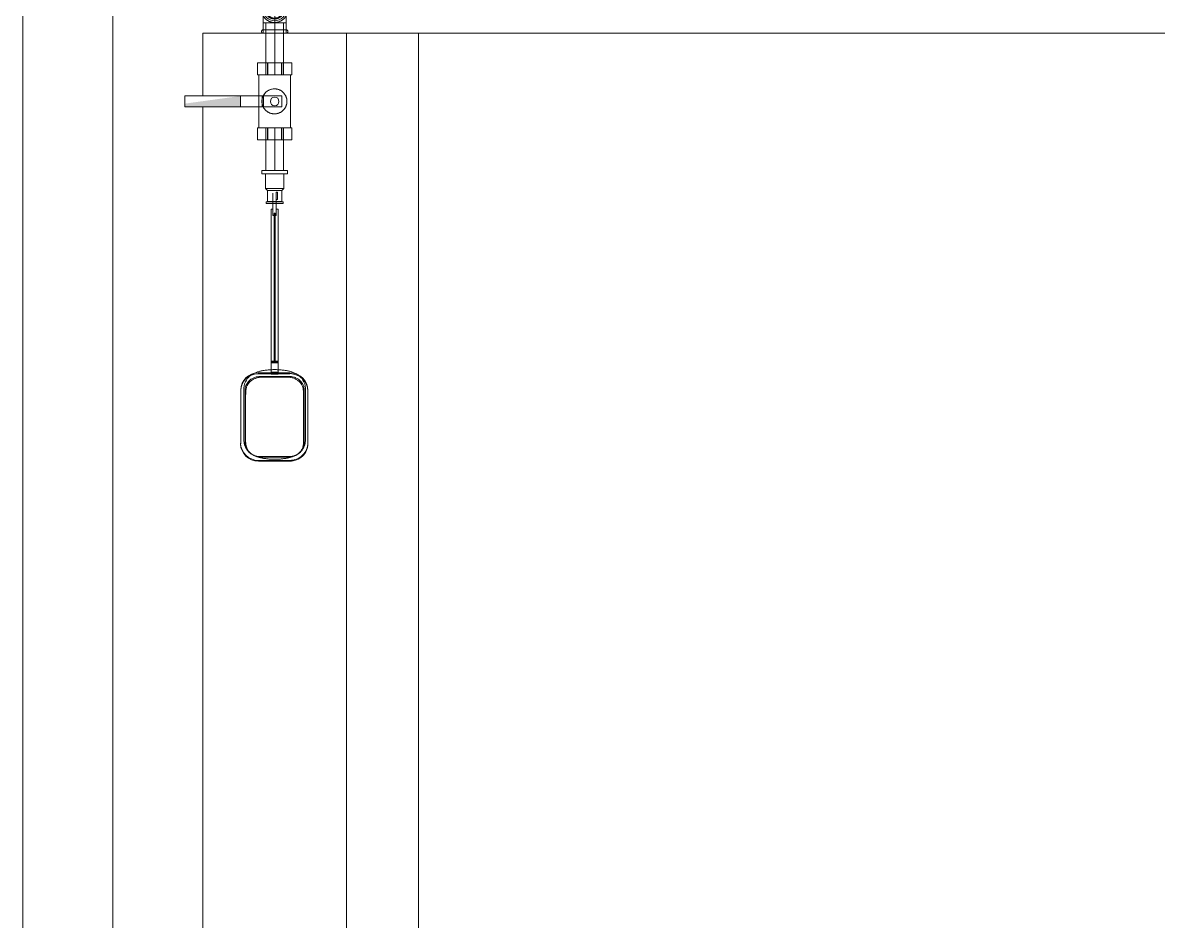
# Model space of a CAD drawing. Header units: metres. Extents: x 147 to 427, y -16 to 162.
# Drawn here: x 296.051 to 297.629, y 101.98 to 103.229 of the extents above; entities that cross this region are included whole.
import ezdxf

# ---------------------------------------------------------------- set-up
doc = ezdxf.new("R2010")
doc.units = ezdxf.units.M
doc.linetypes.add('IMPORT-Dashed _3_', pattern=[0.75, 0.5, -0.25])
doc.layers.add('1053_ARQ_BASE_MATADOURO_dwg', color=7, linetype='Continuous', lineweight=5, true_color=0x767676)
for name, color, linetype, lineweight in [('A-PROJEÇÃO', 7, 'IMPORT-Dashed _3_', 15), ('A-VISTA01', 7, 'Continuous', 20), ('A-VISTA04', 7, 'Continuous', 5), ('A-VISTA06', 7, 'Continuous', 5), ('P-PIPE', 7, 'Continuous', 5), ('P-PIPE-CNTR', 7, 'Continuous', 5), ('P-SANR-FIXT', 7, 'Continuous', 5)]:
    doc.layers.add(name, color=color, linetype=linetype, lineweight=lineweight)

# ---------------------------------------------------------------- blocks, each defined once
blk = doc.blocks.new('RES_Torneira de Boia haste ABS Fortlev - RES_Torneira de Boia haste ABS Fortlev-V182-TÉRREO 1_20 - Dependente 1')
at = {"layer": 'P-SANR-FIXT', "color": 9, "true_color": 0xc0c0c0}
for p, q in [((-0.0178, 0), (-0.0178, -0.0049)), ((0.0178, -0.0049), (0.0178, 0)), ((-0.0178, 0), (0.0178, 0)), ((-0.0178, 0), (0.0178, 0)), ((0.0178, -0.0049), (-0.0178, -0.0049)), ((0.0178, -0.0049), (-0.0178, -0.0049)), ((-0.0128, -0.0049), (-0.0128, -0.025)), ((0.0128, -0.0049), (-0.0128, -0.0049)), ((0.0128, -0.0049), (-0.0128, -0.0049)), ((0.0128, -0.025), (0.0128, -0.0049)), ((-0.0128, -0.025), (-0.01, -0.0278)), ((0.0128, -0.025), (-0.0128, -0.025)), ((0.0128, -0.025), (-0.0128, -0.025)), ((-0.01, -0.0278), (-0.01, -0.0433)), ((0.01, -0.0278), (-0.01, -0.0278)), ((0.01, -0.0278), (-0.01, -0.0278)), ((0.0022, -0.0302), (0.0022, -0.0406)), ((0.0022, -0.0302), (0.0022, -0.0308)), ((0.0022, -0.0308), (0.0022, -0.0352)), ((0.004, -0.0407), (0.004, -0.0302)), ((0.004, -0.0308), (0.004, -0.0302)), ((0.004, -0.0401), (0.004, -0.0308)), ((0.01, -0.0278), (0.0128, -0.025)), ((0.01, -0.0433), (0.01, -0.0278)), ((-0.01, -0.0433), (-0.0119, -0.0438)), ((-0.0119, -0.0438), (-0.0119, -0.0461)), ((0.0119, -0.0438), (-0.0119, -0.0438)), ((0.0119, -0.0438), (-0.0119, -0.0438)), ((0.0119, -0.0461), (-0.0119, -0.0461)), ((0.0119, -0.0461), (-0.0119, -0.0461)), ((0.01, -0.0433), (-0.01, -0.0433)), ((0.01, -0.0433), (-0.01, -0.0433)), ((-0.0025, -0.0317), (-0.0025, -0.0359)), ((-0.0025, -0.0332), (-0.0025, -0.0536)), ((-0.0025, -0.0585), (-0.0025, -0.0359)), ((0.0022, -0.0359), (0.0022, -0.0317)), ((0.0022, -0.0352), (0.0022, -0.0332)), ((0.0022, -0.0401), (0.0022, -0.0352)), ((0.0022, -0.0536), (0.0022, -0.0352)), ((0.0022, -0.0359), (0.0022, -0.0403)), ((0.0022, -0.0403), (0.0022, -0.0401)), ((0.0022, -0.0403), (0.0022, -0.0406)), ((0.0022, -0.0403), (0.0022, -0.0585)), ((0.004, -0.0407), (0.004, -0.0401)), ((0.0119, -0.0438), (0.01, -0.0433)), ((0.0119, -0.0461), (0.0119, -0.0438)), ((-0.0048, -0.0539), (-0.0048, -0.0541)), ((-0.0025, -0.0539), (-0.0048, -0.0539)), ((-0.0048, -0.2664), (-0.0048, -0.0539)), ((-0.0048, -0.0541), (-0.0025, -0.0541)), ((-0.0048, -0.2666), (-0.0048, -0.0541)), ((-0.0025, -0.0536), (-0.0025, -0.0624)), ((-0.0025, -0.0624), (-0.0025, -0.0539)), ((-0.0025, -0.0539), (-0.0025, -0.0541)), ((-0.0025, -0.0541), (-0.0025, -0.0626)), ((-0.0025, -0.0585), (-0.0025, -0.0625)), ((-0.0005, -0.0624), (-0.0025, -0.0624)), ((-0.0025, -0.0626), (-0.0005, -0.0626)), ((0.0005, -0.0597), (-0.0005, -0.0597)), ((-0.0005, -0.0597), (-0.0005, -0.0624)), ((-0.0005, -0.2653), (-0.0005, -0.0597)), ((-0.0005, -0.061), (-0.0005, -0.0626)), ((-0.0005, -0.061), (0.0005, -0.061)), ((-0.0005, -0.2677), (-0.0005, -0.061)), ((-0.0005, -0.2664), (-0.0005, -0.0624)), ((-0.0005, -0.2666), (-0.0005, -0.0626)), ((0.0005, -0.0624), (0.0005, -0.0597)), ((0.0005, -0.2653), (0.0005, -0.0597)), ((0.0005, -0.0626), (0.0005, -0.061)), ((0.0005, -0.2677), (0.0005, -0.061)), ((0.0022, -0.0624), (0.0005, -0.0624)), ((0.0005, -0.2664), (0.0005, -0.0624)), ((0.0005, -0.0626), (0.0022, -0.0626)), ((0.0005, -0.2666), (0.0005, -0.0626)), ((0.0022, -0.0541), (0.0022, -0.0539)), ((0.0048, -0.0539), (0.0022, -0.0539)), ((0.0022, -0.0626), (0.0022, -0.0541)), ((0.0022, -0.0541), (0.0048, -0.0541)), ((0.0022, -0.0625), (0.0022, -0.0585)), ((0.0048, -0.0541), (0.0048, -0.0539)), ((0.0048, -0.2666), (0.0048, -0.0541)), ((0.0048, -0.2652), (-0.0048, -0.2652)), ((-0.0048, -0.2807), (-0.0048, -0.2652)), ((-0.0005, -0.2666), (-0.0048, -0.2666)), ((-0.0048, -0.2677), (0.0048, -0.2677)), ((-0.0048, -0.2832), (-0.0048, -0.2677)), ((-0.0005, -0.2653), (0.0005, -0.2653)), ((-0.0005, -0.2677), (-0.0005, -0.2666)), ((0.0005, -0.2677), (-0.0005, -0.2677)), ((0.0048, -0.2666), (0.0005, -0.2666)), ((0.0005, -0.2666), (0.0005, -0.2677)), ((0.0048, -0.2807), (0.0048, -0.2666)), ((0.0048, -0.2677), (0.0048, -0.2832)), ((-0.0229, -0.2815), (-0.0048, -0.2815)), ((-0.0048, -0.2826), (-0.0229, -0.2826)), ((-0.0048, -0.2807), (0.0048, -0.2807)), ((-0.0048, -0.2815), (-0.0048, -0.2807)), ((-0.0048, -0.2815), (0.0048, -0.2815)), ((-0.0048, -0.2826), (-0.0048, -0.2815)), ((0.0048, -0.2826), (-0.0048, -0.2826)), ((-0.0048, -0.2832), (-0.0048, -0.2826)), ((0.0048, -0.2832), (-0.0048, -0.2832)), ((0.0048, -0.2807), (0.0048, -0.2815)), ((0.0048, -0.2815), (0.0209, -0.2815)), ((0.0048, -0.2815), (0.0048, -0.2826)), ((0.0209, -0.2826), (0.0048, -0.2826)), ((0.0048, -0.2826), (0.0048, -0.2832)), ((-0.0198, -0.2864), (0, -0.2864)), ((0, -0.2875), (-0.0169, -0.2875)), ((0, -0.2864), (0.0198, -0.2864)), ((0.0169, -0.2875), (0, -0.2875)), ((-0.0472, -0.305), (-0.0472, -0.3061)), ((-0.0472, -0.3791), (-0.0472, -0.305)), ((-0.0472, -0.3061), (-0.0472, -0.3802)), ((-0.0427, -0.3029), (-0.0427, -0.3756)), ((-0.0412, -0.3785), (-0.0412, -0.3057)), ((-0.0403, -0.3126), (-0.0403, -0.3777)), ((-0.0403, -0.3779), (-0.0403, -0.3128)), ((-0.0399, -0.3068), (-0.0399, -0.3088)), ((0.0399, -0.3795), (0.0399, -0.3068)), ((0.0412, -0.3057), (0.0412, -0.3785)), ((0.0427, -0.3756), (0.0427, -0.3029)), ((0.0461, -0.3069), (0.0461, -0.3058)), ((0.0461, -0.3058), (0.0461, -0.3788)), ((0.0461, -0.3798), (0.0461, -0.3069)), ((0.0209, -0.4031), (-0.0225, -0.4031)), ((-0.0225, -0.4041), (0.0209, -0.4041)), ((0, -0.3978), (-0.0198, -0.3978)), ((-0.0169, -0.3988), (0, -0.3988)), ((0.0198, -0.3978), (0, -0.3978)), ((0, -0.3988), (0.0169, -0.3988))]:
    blk.add_line(p, q, dxfattribs=at)
at = {"layer": 'P-SANR-FIXT', "color": 254, "true_color": 0xd3d3d3}
for p, q in [((0.0022, -0.0624), (0.0022, -0.0536)), ((0.0022, -0.0539), (0.0022, -0.0624)), ((0.0048, -0.0541), (0.0048, -0.2664)), ((-0.0048, -0.2652), (-0.0048, -0.2677)), ((-0.0048, -0.2666), (-0.0048, -0.2664)), ((-0.0048, -0.2664), (-0.0005, -0.2664)), ((-0.0005, -0.2664), (-0.0005, -0.2653)), ((0.0005, -0.2653), (0.0005, -0.2664)), ((0.0005, -0.2664), (0.0048, -0.2664))]:
    blk.add_line(p, q, dxfattribs=at)
at = {"layer": 'P-SANR-FIXT', "color": 254, "true_color": 0xe0e0e0}
for p, q in [((0.0048, -0.2677), (0.0048, -0.2652)), ((0.0048, -0.2664), (0.0048, -0.2666))]:
    blk.add_line(p, q, dxfattribs=at)
at = {"layer": 'P-SANR-FIXT', "color": 9, "true_color": 0xc0c0c0, "flags": 128}
for points in [[(0.004, -0.0302), (0.0031, -0.0302), (0.0022, -0.0302)], [(0.0022, -0.0406), (0.0031, -0.0407), (0.004, -0.0407)], [(-0.0427, -0.3029), (-0.0424, -0.2996), (-0.0417, -0.2965), (-0.0406, -0.2937), (-0.0393, -0.2914), (-0.038, -0.2894), (-0.0365, -0.2877), (-0.0352, -0.2864), (-0.0338, -0.2853), (-0.0325, -0.2843), (-0.0313, -0.2835), (-0.0301, -0.2829), (-0.029, -0.2823), (-0.0279, -0.2817), (-0.0268, -0.2813), (-0.0258, -0.2809), (-0.0247, -0.2805), (-0.0237, -0.2801), (-0.0227, -0.2798), (-0.0217, -0.2795), (-0.0207, -0.2793), (-0.0196, -0.279), (-0.0186, -0.2788), (-0.0176, -0.2786), (-0.0166, -0.2784), (-0.0155, -0.2782), (-0.0145, -0.278), (-0.0134, -0.2779), (-0.0124, -0.2778), (-0.0113, -0.2776), (-0.0102, -0.2775), (-0.0091, -0.2774), (-0.008, -0.2773), (-0.0069, -0.2772), (-0.0058, -0.2772), (-0.0047, -0.2771), (-0.0036, -0.2771), (-0.0025, -0.277), (-0.0014, -0.277), (-0.0003, -0.277), (0, -0.277)], [(0.0427, -0.3029), (0.0424, -0.2996), (0.0417, -0.2965), (0.0406, -0.2937), (0.0393, -0.2914), (0.038, -0.2894), (0.0365, -0.2877), (0.0352, -0.2864), (0.0338, -0.2853), (0.0325, -0.2843), (0.0313, -0.2835), (0.0301, -0.2829), (0.029, -0.2823), (0.0279, -0.2817), (0.0268, -0.2813), (0.0258, -0.2809), (0.0247, -0.2805), (0.0237, -0.2801), (0.0227, -0.2798), (0.0217, -0.2795), (0.0207, -0.2793), (0.0196, -0.279), (0.0186, -0.2788), (0.0176, -0.2786), (0.0166, -0.2784), (0.0155, -0.2782), (0.0145, -0.278), (0.0134, -0.2779), (0.0124, -0.2778), (0.0113, -0.2776), (0.0102, -0.2775), (0.0091, -0.2774), (0.008, -0.2773), (0.0069, -0.2772), (0.0058, -0.2772), (0.0047, -0.2771), (0.0036, -0.2771), (0.0025, -0.277), (0.0014, -0.277), (0.0003, -0.277), (0, -0.277)], [(-0.0427, -0.3756), (-0.0424, -0.3789), (-0.0417, -0.382), (-0.0406, -0.3848), (-0.0393, -0.3871), (-0.038, -0.3891), (-0.0365, -0.3908), (-0.0352, -0.3921), (-0.034, -0.3931)], [(0.0427, -0.3756), (0.0424, -0.3789), (0.0417, -0.382), (0.0406, -0.3848), (0.0393, -0.3871), (0.038, -0.3891), (0.0365, -0.3908), (0.0352, -0.3921), (0.034, -0.3931)], [(-0.0291, -0.3962), (-0.028, -0.3967), (-0.0269, -0.3972), (-0.0258, -0.3976), (-0.0248, -0.398), (-0.0238, -0.3983), (-0.0227, -0.3987), (-0.0217, -0.3989), (-0.0207, -0.3992), (-0.0197, -0.3995), (-0.0187, -0.3997), (-0.0176, -0.3999), (-0.0166, -0.4001), (-0.0156, -0.4003), (-0.0145, -0.4004), (-0.0135, -0.4006), (-0.0124, -0.4007), (-0.0113, -0.4009), (-0.0103, -0.401), (-0.0092, -0.4011), (-0.0081, -0.4012), (-0.007, -0.4013), (-0.0059, -0.4013), (-0.0048, -0.4014), (-0.0037, -0.4014), (-0.0026, -0.4015), (-0.0015, -0.4015), (-0.0004, -0.4015), (0, -0.4015)], [(0.0291, -0.3962), (0.028, -0.3967), (0.0269, -0.3972), (0.0258, -0.3976), (0.0248, -0.398), (0.0238, -0.3983), (0.0227, -0.3987), (0.0217, -0.3989), (0.0207, -0.3992), (0.0197, -0.3995), (0.0187, -0.3997), (0.0176, -0.3999), (0.0166, -0.4001), (0.0156, -0.4003), (0.0145, -0.4004), (0.0135, -0.4006), (0.0124, -0.4007), (0.0113, -0.4009), (0.0103, -0.401), (0.0092, -0.4011), (0.0081, -0.4012), (0.007, -0.4013), (0.0059, -0.4013), (0.0048, -0.4014), (0.0037, -0.4014), (0.0026, -0.4015), (0.0015, -0.4015), (0.0004, -0.4015), (0, -0.4015)]]:
    blk.add_lwpolyline(points, dxfattribs=at)
at = {"layer": 'P-SANR-FIXT', "color": 9, "true_color": 0xc0c0c0}
for centre, major_axis, start_param, end_param in [((-0.0229, -0.305), (-0.0243, 0), 4.712389, 6.283185), ((-0.0229, -0.3061), (-0.0243, 0), 4.712389, 6.283185), ((0.0209, -0.3058), (0.0252, 0), 0, 1.570796), ((0.0209, -0.3069), (0.0252, 0), 0, 1.570796), ((-0.0162, -0.3128), (-0.0241, 0), 6.10878, 6.283185), ((-0.0206, -0.3779), (0.0197, 0), 3.141593, 3.414756), ((-0.0225, -0.3791), (0.0248, 0), 3.141593, 4.712389), ((-0.0225, -0.3802), (0.0248, 0), 3.141593, 4.712389), ((0.0209, -0.3788), (-0.0252, 0), 1.570796, 3.141593), ((0.0209, -0.3798), (-0.0252, 0), 1.570796, 3.141593)]:
    blk.add_ellipse(centre, major_axis=major_axis, ratio=0.965926, start_param=start_param, end_param=end_param, dxfattribs=at)
for points, knots in [([(-0.0412, -0.3057), (-0.0412, -0.3034), (-0.0403, -0.299), (-0.0371, -0.2937), (-0.033, -0.2902), (-0.0289, -0.288), (-0.0244, -0.2867), (-0.0214, -0.2864), (-0.0198, -0.2864)], [-1, -1, -1, -1, -0.785714, -0.571429, -0.428571, -0.285714, -0.142857, 0, 0, 0, 0]), ([(-0.0169, -0.2875), (-0.0182, -0.2874), (-0.02, -0.2875), (-0.0223, -0.2879), (-0.0241, -0.2883), (-0.0259, -0.2888), (-0.0282, -0.2896), (-0.0305, -0.2908), (-0.0328, -0.2924), (-0.0352, -0.2945), (-0.0376, -0.2977), (-0.0395, -0.3021), (-0.0399, -0.3052), (-0.0399, -0.3068)], [-1, -1, -1, -1, -0.892857, -0.839286, -0.785714, -0.732143, -0.678571, -0.571429, -0.5, -0.428571, -0.285714, -0.142857, 0, 0, 0, 0]), ([(0.0399, -0.3068), (0.0399, -0.3056), (0.0397, -0.3032), (0.0386, -0.2999), (0.0369, -0.2967), (0.0344, -0.2936), (0.0315, -0.2914), (0.0287, -0.2899), (0.0265, -0.2889), (0.0241, -0.2882), (0.021, -0.2876), (0.0186, -0.2874), (0.0169, -0.2875)], [-1, -1, -1, -1, -0.892857, -0.785714, -0.678571, -0.571429, -0.428571, -0.357143, -0.285714, -0.214286, -0.142857, 0, 0, 0, 0]), ([(0.0198, -0.2864), (0.0221, -0.2864), (0.025, -0.2868), (0.0283, -0.2879), (0.0305, -0.2888), (0.0333, -0.2905), (0.0365, -0.2932), (0.0392, -0.297), (0.0408, -0.3012), (0.0412, -0.3042), (0.0412, -0.3057)], [-1, -1, -1, -1, -0.785714, -0.732143, -0.678571, -0.571429, -0.428571, -0.285714, -0.142857, 0, 0, 0, 0]), ([(-0.0198, -0.3978), (-0.0221, -0.3978), (-0.025, -0.3974), (-0.0283, -0.3963), (-0.0305, -0.3954), (-0.0333, -0.3938), (-0.0365, -0.391), (-0.0392, -0.3872), (-0.0408, -0.383), (-0.0412, -0.38), (-0.0412, -0.3785)], [-1, -1, -1, -1, -0.785714, -0.732143, -0.678571, -0.571429, -0.428571, -0.285714, -0.142857, 0, 0, 0, 0]), ([(0.0412, -0.3785), (0.0412, -0.3808), (0.0403, -0.3852), (0.0371, -0.3905), (0.033, -0.394), (0.0289, -0.3962), (0.0244, -0.3975), (0.0213, -0.3978), (0.0198, -0.3978)], [-1, -1, -1, -1, -0.785714, -0.571429, -0.428571, -0.285714, -0.142857, 0, 0, 0, 0]), ([(-0.0395, -0.3831), (-0.0392, -0.3847), (-0.0381, -0.3877), (-0.0352, -0.3918), (-0.032, -0.3945), (-0.0291, -0.3962), (-0.0268, -0.3972), (-0.0244, -0.398), (-0.0211, -0.3987), (-0.0186, -0.3989), (-0.0169, -0.3988)], [-1, -1, -1, -1, -0.833333, -0.666667, -0.5, -0.416667, -0.333333, -0.25, -0.166667, 0, 0, 0, 0]), ([(0.0169, -0.3988), (0.0182, -0.3988), (0.02, -0.3988), (0.0223, -0.3984), (0.0241, -0.398), (0.0259, -0.3975), (0.0282, -0.3967), (0.0305, -0.3955), (0.0328, -0.3939), (0.0352, -0.3918), (0.0376, -0.3886), (0.0395, -0.3842), (0.0399, -0.3811), (0.0399, -0.3795)], [-1, -1, -1, -1, -0.892857, -0.839286, -0.785714, -0.732143, -0.678571, -0.571429, -0.5, -0.428571, -0.285714, -0.142857, 0, 0, 0, 0])]:
    blk.add_open_spline(points, degree=3, knots=knots, dxfattribs=at)
for points in [[(-0.0399, -0.3088), (-0.04, -0.3093), (-0.0402, -0.3105), (-0.0403, -0.3118), (-0.0403, -0.3126)], [(-0.0403, -0.3777), (-0.0403, -0.3779), (-0.0403, -0.3785), (-0.0402, -0.379), (-0.0402, -0.3793)], [(-0.0402, -0.3793), (-0.0402, -0.3799), (-0.04, -0.3812), (-0.0397, -0.3825), (-0.0395, -0.3831)]]:
    blk.add_open_spline(points, degree=3, dxfattribs=at)
blk = doc.blocks.new('Valvula esfera BSP-PN30 - Válvula Esfera BSP - TupyValve - Válvula Esfera BSP TupyValve PN30 Plena-V178-TÉRREO 1_20 - Dependente 1')
at = {"layer": 'P-PIPE', "true_color": 0x7f7f7f}
blk.add_hatch(color=8, dxfattribs=at).paths.add_polyline_path([(-0.0474, 0.0295), (-0.0474, 0.0445), (-0.125, 0.0338), (-0.125, 0.0295)])
at = {"layer": 'P-PIPE'}
for p, q in [((-0.0099, 0.0905), (-0.0237, 0.0905)), ((-0.0237, 0.0905), (-0.0097, 0.0905)), ((-0.0237, 0.0905), (-0.0237, 0.074)), ((-0.0237, 0.0905), (-0.0237, 0.074)), ((-0.0174, 0.0905), (0.0174, 0.0905)), ((-0.0174, 0.0905), (0.0174, 0.0905)), ((0.0097, 0.0905), (-0.0099, 0.0905)), ((-0.0099, 0.0905), (-0.0099, 0.074)), ((-0.0097, 0.0905), (0.0099, 0.0905)), ((-0.0097, 0.0905), (-0.0097, 0.074)), ((0.0237, 0.0905), (0.0097, 0.0905)), ((0.0097, 0.0905), (0.0097, 0.074)), ((0.0099, 0.0905), (0.0237, 0.0905)), ((0.0099, 0.0905), (0.0099, 0.074)), ((0.0237, 0.074), (0.0237, 0.0905)), ((0.0237, 0.0905), (0.0237, 0.074)), ((-0.0097, 0.074), (-0.0237, 0.074)), ((-0.0237, 0.074), (-0.0099, 0.074)), ((-0.0218, 0.074), (-0.0218, 0)), ((-0.0218, 0.074), (0.0218, 0.074)), ((-0.0218, 0.074), (0.0218, 0.074)), ((0.0174, 0.074), (-0.0174, 0.074)), ((0.0174, 0.074), (-0.0174, 0.074)), ((-0.0099, 0.074), (0.0097, 0.074)), ((0.0099, 0.074), (-0.0097, 0.074)), ((0.0097, 0.074), (0.0237, 0.074)), ((0.0237, 0.074), (0.0099, 0.074)), ((0.0218, 0), (0.0218, 0.074)), ((-0.125, 0.0445), (-0.0474, 0.0445)), ((-0.125, 0.0445), (-0.125, 0.0295)), ((-0.0174, 0.0445), (-0.0474, 0.0445)), ((-0.0474, 0.0445), (-0.0154, 0.0445)), ((-0.0474, 0.0445), (-0.0474, 0.0295)), ((0.01, 0.0445), (-0.0174, 0.0445)), ((-0.0174, 0.0295), (-0.0174, 0.0445)), ((-0.0154, 0.0445), (0.01, 0.0445)), ((-0.0154, 0.0445), (-0.0154, 0.0295)), ((0.01, 0.0445), (0.01, 0.0295)), ((0.01, 0.0445), (0.01, 0.0295)), ((-0.0474, 0.0295), (-0.125, 0.0295)), ((-0.0154, 0.0295), (-0.0474, 0.0295)), ((-0.0474, 0.0295), (-0.0174, 0.0295)), ((-0.0174, 0.0295), (0.01, 0.0295)), ((0.01, 0.0295), (-0.0154, 0.0295)), ((-0.0096, 0), (-0.0237, 0)), ((-0.0237, 0), (-0.01, 0)), ((-0.0237, 0), (-0.0237, -0.0165)), ((-0.0237, 0), (-0.0237, -0.0165)), ((0.0218, 0), (-0.0218, 0)), ((0.0218, 0), (-0.0218, 0)), ((-0.0174, 0), (0.0174, 0)), ((-0.0174, 0), (0.0174, 0)), ((-0.01, 0), (0.0096, 0)), ((-0.01, 0), (-0.01, -0.0165)), ((0.01, 0), (-0.0096, 0)), ((-0.0096, 0), (-0.0096, -0.0165)), ((0.0096, 0), (0.0237, 0)), ((0.0096, 0), (0.0096, -0.0165)), ((0.0237, 0), (0.01, 0)), ((0.01, 0), (0.01, -0.0165)), ((0.0237, -0.0165), (0.0237, 0)), ((0.0237, 0), (0.0237, -0.0165)), ((-0.01, -0.0165), (-0.0237, -0.0165)), ((-0.0237, -0.0165), (-0.0096, -0.0165)), ((0.0174, -0.0165), (-0.0174, -0.0165)), ((0.0174, -0.0165), (-0.0174, -0.0165)), ((0.0096, -0.0165), (-0.01, -0.0165)), ((-0.0096, -0.0165), (0.01, -0.0165)), ((0.0237, -0.0165), (0.0096, -0.0165)), ((0.01, -0.0165), (0.0237, -0.0165))]:
    blk.add_line(p, q, dxfattribs=at)
for centre, radius, start, end in [((-0.0003, 0.037), 0.0174, 360, 180), ((-0.0003, 0.037), 0.0174, 180, 360), ((0, 0.037), 0.006, 0, 180), ((0, 0.037), 0.006, 360, 180), ((0, 0.037), 0.006, 0, 180), ((0, 0.037), 0.006, 0, 180), ((0, 0.037), 0.006, 180, 360), ((0, 0.037), 0.006, 180, 360), ((0, 0.037), 0.006, 180, 360), ((0, 0.037), 0.006, 180, 360)]:
    blk.add_arc(centre, radius, start, end, dxfattribs=at)
for points, knots in [([(-0.0177, 0.037), (-0.0177, 0.0381), (-0.0175, 0.0397), (-0.0171, 0.0415), (-0.0169, 0.0424), (-0.0166, 0.0433), (-0.0161, 0.0445), (-0.0154, 0.0458), (-0.0146, 0.047), (-0.0138, 0.0481), (-0.0128, 0.0492), (-0.0114, 0.0505), (-0.0098, 0.0516), (-0.0081, 0.0526), (-0.0067, 0.0532), (-0.0052, 0.0537), (-0.0032, 0.0542), (-0.001, 0.0544), (0.0011, 0.0543), (0.0032, 0.0541), (0.0053, 0.0535), (0.0072, 0.0527), (0.009, 0.0518), (0.0106, 0.0506), (0.012, 0.0493), (0.013, 0.0482), (0.0139, 0.047), (0.0147, 0.0458), (0.0154, 0.0445), (0.016, 0.0431), (0.0164, 0.0417), (0.0168, 0.0397), (0.017, 0.0381), (0.0171, 0.037)], [0, 0, 0, 0, 0.055556, 0.083333, 0.097222, 0.111111, 0.138889, 0.166667, 0.194444, 0.222222, 0.25, 0.277778, 0.333333, 0.361111, 0.388889, 0.416667, 0.444444, 0.5, 0.527778, 0.555556, 0.611111, 0.638889, 0.666667, 0.722222, 0.75, 0.777778, 0.805556, 0.833333, 0.861111, 0.888889, 0.916667, 0.944444, 1, 1, 1, 1]), ([(0.0171, 0.037), (0.017, 0.0359), (0.0168, 0.0343), (0.0164, 0.0323), (0.016, 0.0309), (0.0154, 0.0295), (0.0147, 0.0282), (0.0139, 0.027), (0.013, 0.0258), (0.012, 0.0247), (0.0106, 0.0234), (0.009, 0.0222), (0.0072, 0.0213), (0.0058, 0.0207), (0.0042, 0.0202), (0.0022, 0.0197), (0.0001, 0.0196), (-0.0021, 0.0197), (-0.0042, 0.02), (-0.0062, 0.0206), (-0.0081, 0.0214), (-0.0098, 0.0224), (-0.0114, 0.0235), (-0.0128, 0.0248), (-0.0138, 0.0259), (-0.0146, 0.027), (-0.0154, 0.0282), (-0.0161, 0.0295), (-0.0166, 0.0307), (-0.0169, 0.0316), (-0.0171, 0.0325), (-0.0175, 0.0343), (-0.0177, 0.0359), (-0.0177, 0.037)], [0, 0, 0, 0, 0.055556, 0.083333, 0.111111, 0.138889, 0.166667, 0.194444, 0.222222, 0.25, 0.277778, 0.333333, 0.361111, 0.388889, 0.416667, 0.444444, 0.5, 0.527778, 0.555556, 0.611111, 0.638889, 0.666667, 0.722222, 0.75, 0.777778, 0.805556, 0.833333, 0.861111, 0.888889, 0.902778, 0.916667, 0.944444, 1, 1, 1, 1])]:
    blk.add_open_spline(points, degree=3, knots=knots, dxfattribs=at)
blk = doc.blocks.new('AÇO_Cotovelo 90 45 - AÇO_Cotovelo 90 45-V179-TÉRREO 1_20 - Dependente 1')
at = {"layer": 'P-PIPE'}
for p, q in [((141.5436, 103.2287), (141.5436, 103.2142)), ((141.5594, 103.2287), (141.5436, 103.2287)), ((141.5436, 103.2287), (141.5594, 103.2287)), ((141.5594, 103.2287), (141.5474, 103.2287)), ((141.5715, 103.2287), (141.5594, 103.2287)), ((141.5752, 103.2287), (141.5594, 103.2287)), ((141.5594, 103.2287), (141.5752, 103.2287)), ((141.5752, 103.2142), (141.5752, 103.2287)), ((141.5436, 103.2142), (141.5594, 103.2142)), ((141.5594, 103.2142), (141.5474, 103.2142)), ((141.5594, 103.2142), (141.5752, 103.2142)), ((141.5715, 103.2142), (141.5594, 103.2142))]:
    blk.add_line(p, q, dxfattribs=at)
at = {"layer": 'P-PIPE', "flags": 128}
for points in [[(141.5594, 103.2658), (141.5587, 103.2658), (141.5579, 103.2657), (141.5572, 103.2657), (141.5565, 103.2656), (141.5558, 103.2654), (141.5551, 103.2653), (141.5544, 103.2651), (141.5537, 103.2649), (141.553, 103.2646), (141.5523, 103.2643), (141.5516, 103.264), (141.551, 103.2637), (141.5503, 103.2634), (141.5497, 103.263), (141.5491, 103.2626), (141.5485, 103.2622), (141.5479, 103.2617), (141.5473, 103.2612), (141.5468, 103.2607), (141.5463, 103.2602), (141.5458, 103.2597), (141.5453, 103.2591), (141.5448, 103.2586), (141.5444, 103.258), (141.544, 103.2574), (141.5436, 103.2567), (141.5433, 103.2561), (141.5429, 103.2555), (141.5426, 103.2548), (141.5424, 103.2541), (141.5421, 103.2534), (141.5419, 103.2527), (141.5417, 103.252), (141.5415, 103.2513), (141.5414, 103.2506), (141.5413, 103.2499), (141.5412, 103.2491), (141.5411, 103.2484), (141.5411, 103.2477), (141.5411, 103.2469), (141.5412, 103.2462), (141.5412, 103.2455), (141.5413, 103.2448), (141.5414, 103.244), (141.5416, 103.2433), (141.5418, 103.2426), (141.542, 103.2419), (141.5422, 103.2412), (141.5425, 103.2405), (141.5428, 103.2399), (141.5431, 103.2392), (141.5434, 103.2386), (141.5438, 103.2379), (141.5442, 103.2373), (141.5446, 103.2367), (141.5451, 103.2361), (141.5455, 103.2356), (141.546, 103.235), (141.5465, 103.2345), (141.547, 103.234), (141.5476, 103.2335), (141.5482, 103.233), (141.5488, 103.2326), (141.5494, 103.2322), (141.55, 103.2318), (141.5506, 103.2314), (141.5513, 103.2311), (141.5519, 103.2308), (141.5526, 103.2305), (141.5533, 103.2302), (141.554, 103.23), (141.5547, 103.2298), (141.5554, 103.2296), (141.5561, 103.2295), (141.5568, 103.2294), (141.5576, 103.2293), (141.5583, 103.2292), (141.559, 103.2292), (141.5594, 103.2292)], [(141.5594, 103.2342), (141.5589, 103.2342), (141.5583, 103.2342), (141.5578, 103.2343), (141.5573, 103.2344), (141.5568, 103.2344), (141.5562, 103.2346), (141.5557, 103.2347), (141.5552, 103.2349), (141.5547, 103.235), (141.5542, 103.2352), (141.5537, 103.2355), (141.5533, 103.2357), (141.5528, 103.2359), (141.5523, 103.2362), (141.5519, 103.2365), (141.5515, 103.2368), (141.551, 103.2371), (141.5506, 103.2375), (141.5502, 103.2378), (141.5499, 103.2382), (141.5495, 103.2386), (141.5492, 103.239), (141.5488, 103.2394), (141.5485, 103.2399), (141.5482, 103.2403), (141.5479, 103.2408), (141.5477, 103.2412), (141.5474, 103.2417), (141.5472, 103.2422), (141.547, 103.2427), (141.5468, 103.2432), (141.5467, 103.2437), (141.5465, 103.2442), (141.5464, 103.2447), (141.5463, 103.2452), (141.5462, 103.2457), (141.5462, 103.2463), (141.5461, 103.2468), (141.5461, 103.2473), (141.5461, 103.2479), (141.5461, 103.2484), (141.5462, 103.2489), (141.5463, 103.2495), (141.5463, 103.25), (141.5465, 103.2505), (141.5466, 103.251), (141.5467, 103.2515), (141.5469, 103.252), (141.5471, 103.2525), (141.5473, 103.253), (141.5475, 103.2535), (141.5478, 103.254), (141.5481, 103.2544), (141.5484, 103.2549), (141.5487, 103.2553), (141.549, 103.2557), (141.5493, 103.2561), (141.5497, 103.2565), (141.55, 103.2569), (141.5504, 103.2573), (141.5508, 103.2576), (141.5512, 103.258), (141.5517, 103.2583), (141.5521, 103.2586), (141.5526, 103.2589), (141.553, 103.2591), (141.5535, 103.2594), (141.554, 103.2596), (141.5545, 103.2598), (141.555, 103.26), (141.5555, 103.2602), (141.556, 103.2603), (141.5565, 103.2605), (141.557, 103.2606), (141.5575, 103.2607), (141.5581, 103.2607), (141.5586, 103.2608), (141.5591, 103.2608), (141.5594, 103.2608)], [(141.5594, 103.2292), (141.5601, 103.2292), (141.5609, 103.2292), (141.5616, 103.2293), (141.5623, 103.2294), (141.563, 103.2295), (141.5638, 103.2297), (141.5645, 103.2299), (141.5652, 103.2301), (141.5659, 103.2304), (141.5665, 103.2306), (141.5672, 103.2309), (141.5679, 103.2313), (141.5685, 103.2316), (141.5691, 103.232), (141.5697, 103.2324), (141.5703, 103.2328), (141.5709, 103.2333), (141.5715, 103.2337), (141.572, 103.2342), (141.5725, 103.2347), (141.573, 103.2353), (141.5735, 103.2358), (141.574, 103.2364), (141.5744, 103.237), (141.5748, 103.2376), (141.5752, 103.2382), (141.5755, 103.2389), (141.5759, 103.2395), (141.5762, 103.2402), (141.5765, 103.2409), (141.5767, 103.2415), (141.5769, 103.2422), (141.5771, 103.2429), (141.5773, 103.2437), (141.5774, 103.2444), (141.5776, 103.2451), (141.5776, 103.2458), (141.5777, 103.2466), (141.5777, 103.2473), (141.5777, 103.248), (141.5777, 103.2487), (141.5776, 103.2495), (141.5775, 103.2502), (141.5774, 103.2509), (141.5772, 103.2516), (141.577, 103.2524), (141.5768, 103.2531), (141.5766, 103.2537), (141.5763, 103.2544), (141.576, 103.2551), (141.5757, 103.2558), (141.5754, 103.2564), (141.575, 103.257), (141.5746, 103.2577), (141.5742, 103.2583), (141.5738, 103.2588), (141.5733, 103.2594), (141.5728, 103.2599), (141.5723, 103.2605), (141.5718, 103.261), (141.5712, 103.2615), (141.5707, 103.2619), (141.5701, 103.2624), (141.5695, 103.2628), (141.5688, 103.2632), (141.5682, 103.2635), (141.5676, 103.2639), (141.5669, 103.2642), (141.5662, 103.2645), (141.5655, 103.2647), (141.5648, 103.265), (141.5641, 103.2652), (141.5634, 103.2653), (141.5627, 103.2655), (141.562, 103.2656), (141.5613, 103.2657), (141.5605, 103.2657), (141.5598, 103.2658), (141.5594, 103.2658)], [(141.5594, 103.2608), (141.5599, 103.2608), (141.5605, 103.2607), (141.561, 103.2607), (141.5615, 103.2606), (141.5621, 103.2605), (141.5626, 103.2604), (141.5631, 103.2603), (141.5636, 103.2601), (141.5641, 103.2599), (141.5646, 103.2597), (141.5651, 103.2595), (141.5655, 103.2593), (141.566, 103.259), (141.5665, 103.2588), (141.5669, 103.2585), (141.5674, 103.2582), (141.5678, 103.2578), (141.5682, 103.2575), (141.5686, 103.2571), (141.5689, 103.2568), (141.5693, 103.2564), (141.5697, 103.256), (141.57, 103.2555), (141.5703, 103.2551), (141.5706, 103.2547), (141.5709, 103.2542), (141.5711, 103.2538), (141.5714, 103.2533), (141.5716, 103.2528), (141.5718, 103.2523), (141.572, 103.2518), (141.5721, 103.2513), (141.5723, 103.2508), (141.5724, 103.2503), (141.5725, 103.2497), (141.5726, 103.2492), (141.5727, 103.2487), (141.5727, 103.2482), (141.5727, 103.2476), (141.5727, 103.2471), (141.5727, 103.2466), (141.5726, 103.246), (141.5726, 103.2455), (141.5725, 103.245), (141.5724, 103.2445), (141.5722, 103.2439), (141.5721, 103.2434), (141.5719, 103.2429), (141.5717, 103.2424), (141.5715, 103.2419), (141.5713, 103.2415), (141.571, 103.241), (141.5708, 103.2405), (141.5705, 103.2401), (141.5702, 103.2397), (141.5698, 103.2392), (141.5695, 103.2388), (141.5691, 103.2384), (141.5688, 103.238), (141.5684, 103.2377), (141.568, 103.2373), (141.5676, 103.237), (141.5672, 103.2367), (141.5667, 103.2364), (141.5663, 103.2361), (141.5658, 103.2358), (141.5653, 103.2356), (141.5649, 103.2353), (141.5644, 103.2351), (141.5639, 103.235), (141.5634, 103.2348), (141.5628, 103.2346), (141.5623, 103.2345), (141.5618, 103.2344), (141.5613, 103.2343), (141.5608, 103.2343), (141.5602, 103.2342), (141.5597, 103.2342), (141.5594, 103.2342)], [(141.5436, 103.2475), (141.5436, 103.2474), (141.5436, 103.2473), (141.5436, 103.2472), (141.5436, 103.2471), (141.5436, 103.2469), (141.5436, 103.2468), (141.5436, 103.2465), (141.5436, 103.2463), (141.5436, 103.246), (141.5436, 103.2457), (141.5436, 103.2454), (141.5436, 103.245), (141.5436, 103.2446), (141.5436, 103.2442), (141.5436, 103.2438), (141.5436, 103.2433), (141.5436, 103.2428), (141.5436, 103.2423), (141.5436, 103.2418), (141.5436, 103.2412), (141.5436, 103.2407), (141.5436, 103.2401), (141.5436, 103.2395), (141.5436, 103.2388), (141.5436, 103.2382), (141.5436, 103.2375), (141.5436, 103.2369), (141.5436, 103.2362), (141.5436, 103.2355), (141.5436, 103.2348), (141.5436, 103.2341), (141.5436, 103.2334), (141.5436, 103.2326), (141.5436, 103.2319), (141.5436, 103.2311), (141.5436, 103.2304), (141.5436, 103.2296), (141.5436, 103.2289), (141.5436, 103.2287)], [(141.5752, 103.2287), (141.5752, 103.2294), (141.5752, 103.2302), (141.5752, 103.2309), (141.5752, 103.2317), (141.5752, 103.2324), (141.5752, 103.2332), (141.5752, 103.2339), (141.5752, 103.2346), (141.5752, 103.2353), (141.5752, 103.236), (141.5752, 103.2367), (141.5752, 103.2374), (141.5752, 103.238), (141.5752, 103.2387), (141.5752, 103.2393), (141.5752, 103.2399), (141.5752, 103.2405), (141.5752, 103.2411), (141.5752, 103.2416), (141.5752, 103.2422), (141.5752, 103.2427), (141.5752, 103.2432), (141.5752, 103.2436), (141.5752, 103.2441), (141.5752, 103.2445), (141.5752, 103.2449), (141.5752, 103.2453), (141.5752, 103.2456), (141.5752, 103.2459), (141.5752, 103.2462), (141.5752, 103.2465), (141.5752, 103.2467), (141.5752, 103.2469), (141.5752, 103.2471), (141.5752, 103.2472), (141.5752, 103.2473), (141.5752, 103.2474), (141.5752, 103.2475)], [(141.5411, 103.2167), (141.5411, 103.2168), (141.5411, 103.2169), (141.5411, 103.217), (141.5411, 103.2171), (141.5412, 103.2172), (141.5412, 103.2173), (141.5412, 103.2174), (141.5412, 103.2175), (141.5413, 103.2176), (141.5413, 103.2177), (141.5413, 103.2177), (141.5414, 103.2178), (141.5414, 103.2179), (141.5415, 103.218), (141.5415, 103.2181), (141.5416, 103.2182), (141.5417, 103.2183), (141.5417, 103.2183), (141.5418, 103.2184), (141.5419, 103.2185), (141.5419, 103.2185), (141.542, 103.2186), (141.5421, 103.2187), (141.5422, 103.2187), (141.5423, 103.2188), (141.5423, 103.2188), (141.5424, 103.2189), (141.5425, 103.2189), (141.5426, 103.219), (141.5427, 103.219), (141.5428, 103.219), (141.5429, 103.2191), (141.543, 103.2191), (141.5431, 103.2191), (141.5432, 103.2191), (141.5433, 103.2192), (141.5434, 103.2192), (141.5435, 103.2192), (141.5436, 103.2192), (141.5436, 103.2192)], [(141.5436, 103.2142), (141.5435, 103.2142), (141.5434, 103.2142), (141.5433, 103.2142), (141.5432, 103.2142), (141.5431, 103.2142), (141.543, 103.2143), (141.5429, 103.2143), (141.5428, 103.2143), (141.5427, 103.2143), (141.5426, 103.2144), (141.5425, 103.2144), (141.5425, 103.2145), (141.5424, 103.2145), (141.5423, 103.2146), (141.5422, 103.2146), (141.5421, 103.2147), (141.542, 103.2147), (141.542, 103.2148), (141.5419, 103.2149), (141.5418, 103.2149), (141.5417, 103.215), (141.5417, 103.2151), (141.5416, 103.2152), (141.5416, 103.2153), (141.5415, 103.2153), (141.5415, 103.2154), (141.5414, 103.2155), (141.5414, 103.2156), (141.5413, 103.2157), (141.5413, 103.2158), (141.5412, 103.2159), (141.5412, 103.216), (141.5412, 103.2161), (141.5412, 103.2162), (141.5411, 103.2163), (141.5411, 103.2164), (141.5411, 103.2165), (141.5411, 103.2166), (141.5411, 103.2167), (141.5411, 103.2167)], [(141.5594, 103.2192), (141.5588, 103.2192), (141.5581, 103.2192), (141.5575, 103.2192), (141.5569, 103.2192), (141.5563, 103.2192), (141.5557, 103.2192), (141.555, 103.2192), (141.5544, 103.2192), (141.5538, 103.2192), (141.5533, 103.2192), (141.5527, 103.2192), (141.5521, 103.2192), (141.5516, 103.2192), (141.551, 103.2192), (141.5505, 103.2192), (141.55, 103.2192), (141.5495, 103.2192), (141.549, 103.2192), (141.5485, 103.2192), (141.5481, 103.2192), (141.5476, 103.2192), (141.5472, 103.2192), (141.5468, 103.2192), (141.5465, 103.2192), (141.5461, 103.2192), (141.5458, 103.2192), (141.5455, 103.2192), (141.5452, 103.2192), (141.5449, 103.2192), (141.5447, 103.2192), (141.5445, 103.2192), (141.5443, 103.2192), (141.5441, 103.2192), (141.544, 103.2192), (141.5438, 103.2192), (141.5437, 103.2192), (141.5437, 103.2192), (141.5436, 103.2192)], [(141.5436, 103.2192), (141.5437, 103.2192), (141.5437, 103.2192), (141.5438, 103.2192), (141.5439, 103.2192), (141.5441, 103.2192), (141.5442, 103.2192), (141.5444, 103.2192), (141.5446, 103.2192), (141.5449, 103.2192), (141.5451, 103.2192), (141.5454, 103.2192), (141.5457, 103.2192), (141.546, 103.2192), (141.5464, 103.2192), (141.5467, 103.2192), (141.5471, 103.2192), (141.5475, 103.2192), (141.548, 103.2192), (141.5484, 103.2192), (141.5489, 103.2192), (141.5493, 103.2192), (141.5498, 103.2192), (141.5503, 103.2192), (141.5509, 103.2192), (141.5514, 103.2192), (141.552, 103.2192), (141.5525, 103.2192), (141.5531, 103.2192), (141.5537, 103.2192), (141.5543, 103.2192), (141.5549, 103.2192), (141.5555, 103.2192), (141.5561, 103.2192), (141.5567, 103.2192), (141.5573, 103.2192), (141.558, 103.2192), (141.5586, 103.2192), (141.5592, 103.2192), (141.5594, 103.2192)], [(141.5594, 103.2142), (141.5588, 103.2142), (141.5581, 103.2142), (141.5575, 103.2142), (141.5569, 103.2142), (141.5563, 103.2142), (141.5557, 103.2142), (141.555, 103.2142), (141.5544, 103.2142), (141.5538, 103.2142), (141.5533, 103.2142), (141.5527, 103.2142), (141.5521, 103.2142), (141.5516, 103.2142), (141.551, 103.2142), (141.5505, 103.2142), (141.55, 103.2142), (141.5495, 103.2142), (141.549, 103.2142), (141.5485, 103.2142), (141.5481, 103.2142), (141.5476, 103.2142), (141.5472, 103.2142), (141.5468, 103.2142), (141.5465, 103.2142), (141.5461, 103.2142), (141.5458, 103.2142), (141.5455, 103.2142), (141.5452, 103.2142), (141.5449, 103.2142), (141.5447, 103.2142), (141.5445, 103.2142), (141.5443, 103.2142), (141.5441, 103.2142), (141.544, 103.2142), (141.5438, 103.2142), (141.5437, 103.2142), (141.5437, 103.2142), (141.5436, 103.2142)], [(141.5436, 103.2142), (141.5437, 103.2142), (141.5437, 103.2142), (141.5438, 103.2142), (141.5439, 103.2142), (141.5441, 103.2142), (141.5442, 103.2142), (141.5444, 103.2142), (141.5446, 103.2142), (141.5449, 103.2142), (141.5451, 103.2142), (141.5454, 103.2142), (141.5457, 103.2142), (141.546, 103.2142), (141.5464, 103.2142), (141.5467, 103.2142), (141.5471, 103.2142), (141.5475, 103.2142), (141.548, 103.2142), (141.5484, 103.2142), (141.5489, 103.2142), (141.5493, 103.2142), (141.5498, 103.2142), (141.5503, 103.2142), (141.5509, 103.2142), (141.5514, 103.2142), (141.552, 103.2142), (141.5525, 103.2142), (141.5531, 103.2142), (141.5537, 103.2142), (141.5543, 103.2142), (141.5549, 103.2142), (141.5555, 103.2142), (141.5561, 103.2142), (141.5567, 103.2142), (141.5573, 103.2142), (141.558, 103.2142), (141.5586, 103.2142), (141.5592, 103.2142), (141.5594, 103.2142)], [(141.5594, 103.2192), (141.56, 103.2192), (141.5607, 103.2192), (141.5613, 103.2192), (141.5619, 103.2192), (141.5625, 103.2192), (141.5632, 103.2192), (141.5638, 103.2192), (141.5644, 103.2192), (141.565, 103.2192), (141.5656, 103.2192), (141.5661, 103.2192), (141.5667, 103.2192), (141.5673, 103.2192), (141.5678, 103.2192), (141.5683, 103.2192), (141.5688, 103.2192), (141.5693, 103.2192), (141.5698, 103.2192), (141.5703, 103.2192), (141.5707, 103.2192), (141.5712, 103.2192), (141.5716, 103.2192), (141.572, 103.2192), (141.5724, 103.2192), (141.5727, 103.2192), (141.573, 103.2192), (141.5733, 103.2192), (141.5736, 103.2192), (141.5739, 103.2192), (141.5741, 103.2192), (141.5744, 103.2192), (141.5745, 103.2192), (141.5747, 103.2192), (141.5749, 103.2192), (141.575, 103.2192), (141.5751, 103.2192), (141.5751, 103.2192), (141.5752, 103.2192)], [(141.5752, 103.2192), (141.5752, 103.2192), (141.5751, 103.2192), (141.575, 103.2192), (141.5749, 103.2192), (141.5748, 103.2192), (141.5746, 103.2192), (141.5744, 103.2192), (141.5742, 103.2192), (141.574, 103.2192), (141.5737, 103.2192), (141.5734, 103.2192), (141.5731, 103.2192), (141.5728, 103.2192), (141.5724, 103.2192), (141.5721, 103.2192), (141.5717, 103.2192), (141.5713, 103.2192), (141.5709, 103.2192), (141.5704, 103.2192), (141.57, 103.2192), (141.5695, 103.2192), (141.569, 103.2192), (141.5685, 103.2192), (141.5679, 103.2192), (141.5674, 103.2192), (141.5669, 103.2192), (141.5663, 103.2192), (141.5657, 103.2192), (141.5651, 103.2192), (141.5645, 103.2192), (141.5639, 103.2192), (141.5633, 103.2192), (141.5627, 103.2192), (141.5621, 103.2192), (141.5615, 103.2192), (141.5608, 103.2192), (141.5602, 103.2192), (141.5596, 103.2192), (141.5594, 103.2192)], [(141.5594, 103.2142), (141.56, 103.2142), (141.5607, 103.2142), (141.5613, 103.2142), (141.5619, 103.2142), (141.5625, 103.2142), (141.5632, 103.2142), (141.5638, 103.2142), (141.5644, 103.2142), (141.565, 103.2142), (141.5656, 103.2142), (141.5661, 103.2142), (141.5667, 103.2142), (141.5673, 103.2142), (141.5678, 103.2142), (141.5683, 103.2142), (141.5688, 103.2142), (141.5693, 103.2142), (141.5698, 103.2142), (141.5703, 103.2142), (141.5707, 103.2142), (141.5712, 103.2142), (141.5716, 103.2142), (141.572, 103.2142), (141.5724, 103.2142), (141.5727, 103.2142), (141.573, 103.2142), (141.5733, 103.2142), (141.5736, 103.2142), (141.5739, 103.2142), (141.5741, 103.2142), (141.5744, 103.2142), (141.5745, 103.2142), (141.5747, 103.2142), (141.5749, 103.2142), (141.575, 103.2142), (141.5751, 103.2142), (141.5751, 103.2142), (141.5752, 103.2142)], [(141.5752, 103.2142), (141.5752, 103.2142), (141.5751, 103.2142), (141.575, 103.2142), (141.5749, 103.2142), (141.5748, 103.2142), (141.5746, 103.2142), (141.5744, 103.2142), (141.5742, 103.2142), (141.574, 103.2142), (141.5737, 103.2142), (141.5734, 103.2142), (141.5731, 103.2142), (141.5728, 103.2142), (141.5724, 103.2142), (141.5721, 103.2142), (141.5717, 103.2142), (141.5713, 103.2142), (141.5709, 103.2142), (141.5704, 103.2142), (141.57, 103.2142), (141.5695, 103.2142), (141.569, 103.2142), (141.5685, 103.2142), (141.5679, 103.2142), (141.5674, 103.2142), (141.5669, 103.2142), (141.5663, 103.2142), (141.5657, 103.2142), (141.5651, 103.2142), (141.5645, 103.2142), (141.5639, 103.2142), (141.5633, 103.2142), (141.5627, 103.2142), (141.5621, 103.2142), (141.5615, 103.2142), (141.5608, 103.2142), (141.5602, 103.2142), (141.5596, 103.2142), (141.5594, 103.2142)], [(141.5752, 103.2192), (141.5753, 103.2192), (141.5754, 103.2192), (141.5755, 103.2192), (141.5756, 103.2192), (141.5757, 103.2191), (141.5758, 103.2191), (141.5759, 103.2191), (141.576, 103.2191), (141.5761, 103.219), (141.5762, 103.219), (141.5763, 103.2189), (141.5764, 103.2189), (141.5765, 103.2189), (141.5765, 103.2188), (141.5766, 103.2187), (141.5767, 103.2187), (141.5768, 103.2186), (141.5769, 103.2186), (141.5769, 103.2185), (141.577, 103.2184), (141.5771, 103.2184), (141.5771, 103.2183), (141.5772, 103.2182), (141.5773, 103.2181), (141.5773, 103.218), (141.5774, 103.2179), (141.5774, 103.2179), (141.5775, 103.2178), (141.5775, 103.2177), (141.5775, 103.2176), (141.5776, 103.2175), (141.5776, 103.2174), (141.5776, 103.2173), (141.5777, 103.2172), (141.5777, 103.2171), (141.5777, 103.217), (141.5777, 103.2169), (141.5777, 103.2168), (141.5777, 103.2167), (141.5777, 103.2167)], [(141.5777, 103.2167), (141.5777, 103.2166), (141.5777, 103.2165), (141.5777, 103.2164), (141.5777, 103.2163), (141.5777, 103.2162), (141.5776, 103.2161), (141.5776, 103.216), (141.5776, 103.2159), (141.5775, 103.2158), (141.5775, 103.2157), (141.5775, 103.2156), (141.5774, 103.2155), (141.5774, 103.2154), (141.5773, 103.2154), (141.5773, 103.2153), (141.5772, 103.2152), (141.5772, 103.2151), (141.5771, 103.215), (141.577, 103.215), (141.5769, 103.2149), (141.5769, 103.2148), (141.5768, 103.2148), (141.5767, 103.2147), (141.5766, 103.2146), (141.5766, 103.2146), (141.5765, 103.2145), (141.5764, 103.2145), (141.5763, 103.2144), (141.5762, 103.2144), (141.5761, 103.2144), (141.576, 103.2143), (141.5759, 103.2143), (141.5758, 103.2143), (141.5757, 103.2142), (141.5756, 103.2142), (141.5755, 103.2142), (141.5754, 103.2142), (141.5753, 103.2142), (141.5752, 103.2142), (141.5752, 103.2142)]]:
    blk.add_lwpolyline(points, dxfattribs=at)
at = {"layer": 'P-PIPE'}
for radius, start, end in [(0.0158, 90, 270), (0.0158, 90, 270), (0.0158, 90, 270), (0.0121, 90, 270), (0.0121, 90, 270), (0.0158, 270, 90), (0.0158, 270, 90), (0.0158, 270, 90), (0.012, 270, 90), (0.012, 270, 90)]:
    blk.add_arc((141.5594, 103.2475), radius, start, end, dxfattribs=at)
blk = doc.blocks.new('1053_ARQ_BASE_MATADOURO_dwg_arq geral tgov-4039641-TÉRREO 1_20 - Dependente 1')
at = {"layer": 'A-PROJEÇÃO', "color": 253, "true_color": 0xaaaaaa, "flags": 128}
blk.add_lwpolyline([(-0.5504, 20.0282), (-0.5504, 20.2782), (-1.5504, 20.2782), (-1.5504, 20.0282)], close=True, dxfattribs=at)
at = {"layer": 'A-VISTA01', "color": 253, "true_color": 0xaaaaaa, "flags": 128}
for points in [[(-2.5504, 20.0282), (-2.5504, 20.2782), (-2.3004, 20.2782), (0.1996, 20.2782), (0.4496, 20.2782), (2.9496, 20.2782), (3.1996, 20.2782), (7.1996, 20.2782), (7.4496, 20.2782), (11.4496, 20.2782), (11.6996, 20.2782), (11.6996, 20.0282), (11.6996, 16.0281), (11.6996, 15.7781), (11.4496, 15.7781), (8.6496, 15.7781), (8.6496, 16.0282), (11.4496, 16.0282), (11.4496, 20.0282), (7.4496, 20.0282), (7.4496, 16.0282), (7.4496, 20.0282)], [(-2.5504, 16.0281), (-2.5504, 20.0282), (-2.5504, 16.0281), (-2.5504, 15.7781), (-2.3004, 15.7781)], [(-2.3004, 19.9411), (-2.3004, 20.0282), (0.1996, 20.0282)], [(-2.3004, 15.7782), (-1.0004, 15.7782), (-1.0004, 16.0282), (-2.3004, 16.0282), (-2.3004, 19.9261)]]:
    blk.add_lwpolyline(points, dxfattribs=at)
at = {"layer": 'A-VISTA04', "color": 253, "true_color": 0xaaaaaa}
blk.add_line((-2.4254, 20.0532), (-2.4254, 16.0032), dxfattribs=at)
at = {"layer": 'A-VISTA06', "color": 253, "true_color": 0xaaaaaa}
for p, q in [((-2.1004, 16.0282), (-2.1004, 20.0282)), ((-2.0004, 16.0282), (-2.0004, 20.0282))]:
    blk.add_line(p, q, dxfattribs=at)
blk = doc.blocks.new('1053_ARQ_BASE_MATADOURO_dwg-3625622-TÉRREO 1_20 - Dependente 1')
blk.add_blockref('1053_ARQ_BASE_MATADOURO_dwg_arq geral tgov-4039641-TÉRREO 1_20 - Dependente 1', (130.2098, 83.186))

msp = doc.modelspace()

# ---------------------------------------------------------------- linework, layer by layer
at = {"layer": 'P-PIPE'}
for p, q in [((296.3889, 103.2287), (296.3889, 103.1566)), ((296.4139, 103.2287), (296.3889, 103.2287)), ((296.4139, 103.1566), (296.4139, 103.2287)), ((296.3889, 103.1566), (296.4139, 103.1566)), ((296.3889, 103.0826), (296.3889, 103.0237)), ((296.4139, 103.0826), (296.3889, 103.0826)), ((296.4139, 103.0237), (296.4139, 103.0826)), ((296.3889, 103.0237), (296.4139, 103.0237))]:
    msp.add_line(p, q, dxfattribs=at)
at = {"layer": 'P-PIPE-CNTR'}
for p, q in [((296.4014, 103.2225), (296.4014, 103.2725)), ((296.4014, 103.1566), (296.4014, 103.2287)), ((296.4014, 103.1566), (296.4014, 103.2287)), ((296.4014, 103.0826), (296.4014, 103.0237)), ((296.4014, 103.0826), (296.4014, 103.0237))]:
    msp.add_line(p, q, dxfattribs=at)

# ---------------------------------------------------------------- block references
at = {"layer": '1053_ARQ_BASE_MATADOURO_dwg', "color": 253, "true_color": 0xaaaaaa}
msp.add_blockref('1053_ARQ_BASE_MATADOURO_dwg-3625622-TÉRREO 1_20 - Dependente 1', (168.392, 0), dxfattribs=at)
at = {"layer": 'P-PIPE'}
for name, p in [('AÇO_Cotovelo 90 45 - AÇO_Cotovelo 90 45-V179-TÉRREO 1_20 - Dependente 1', (154.842, 0)), ('Valvula esfera BSP-PN30 - Válvula Esfera BSP - TupyValve - Válvula Esfera BSP TupyValve PN30 Plena-V178-TÉRREO 1_20 - Dependente 1', (296.4014, 103.0826))]:
    msp.add_blockref(name, p, dxfattribs=at)
at = {"layer": 'P-SANR-FIXT', "color": 9, "true_color": 0xc0c0c0}
msp.add_blockref('RES_Torneira de Boia haste ABS Fortlev - RES_Torneira de Boia haste ABS Fortlev-V182-TÉRREO 1_20 - Dependente 1', (296.4014, 103.0237), dxfattribs=at)

doc.saveas('drawing.dxf')
